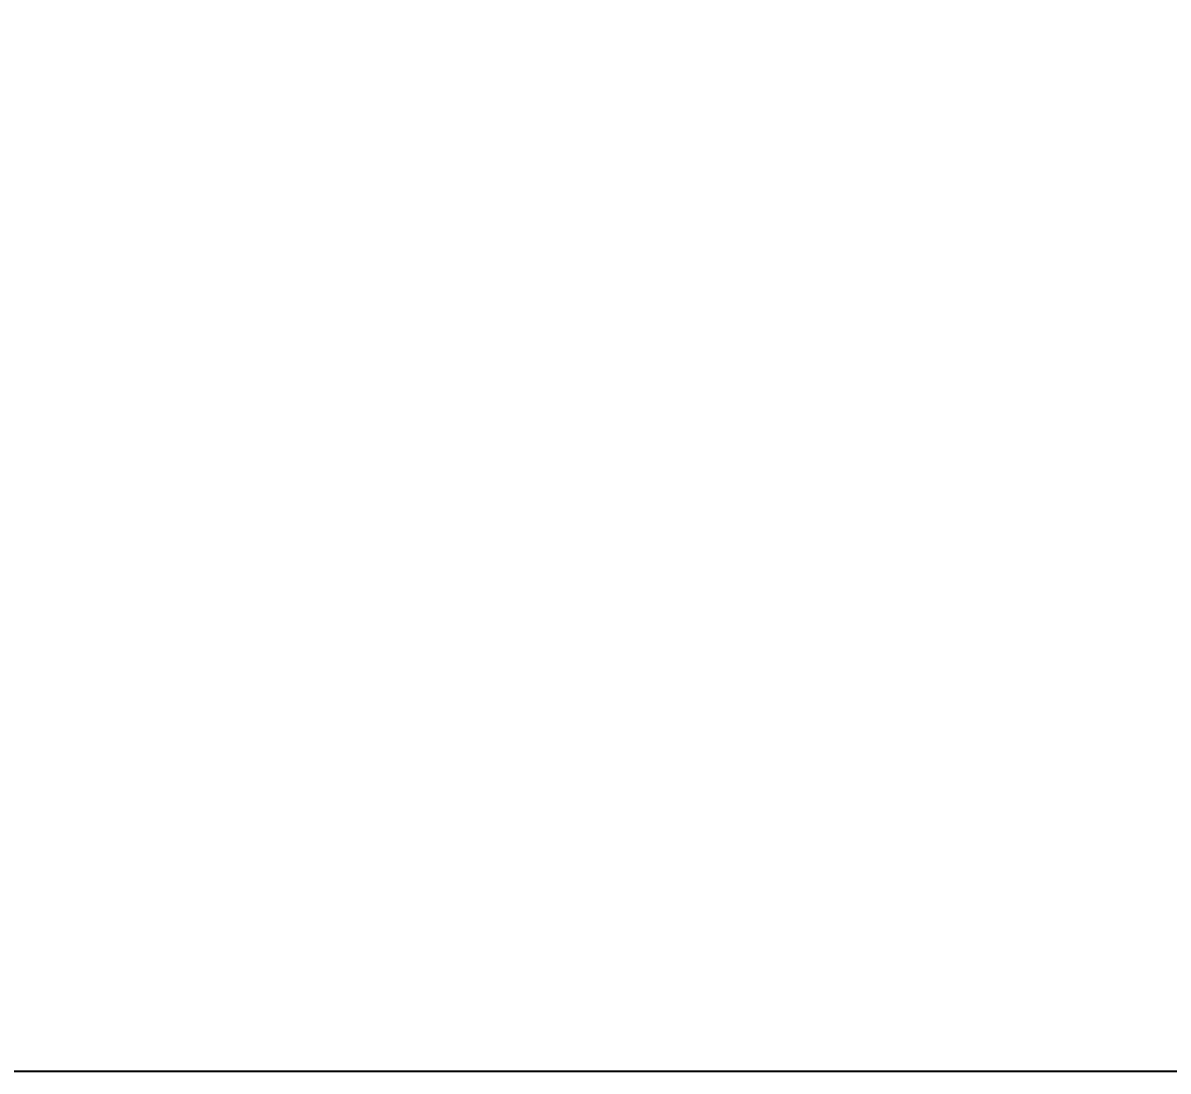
# Model space of a CAD drawing. Header units: inches. Extents: x 1105 to 1525, y -292 to 302.
# Drawn here: x 1241.56 to 1269.32, y -176.48 to -151.07 of the extents above; entities that cross this region are included whole.
import ezdxf

# ---------------------------------------------------------------- set-up
doc = ezdxf.new("R2010")
doc.units = ezdxf.units.IN
doc.header["$LTSCALE"] = 2.42
doc.header["$MEASUREMENT"] = 0
doc.header["$PDMODE"] = 3
doc.header["$PDSIZE"] = 0.3125
doc.layers.get('Defpoints').update_dxf_attribs({"linetype": 'CONTINUOUS'})
doc.layers.add('DIM', color=3, linetype='CONTINUOUS', lineweight=18)
doc.styles.get("Standard").update_dxf_attribs({"font": 'arial.ttf', "width": 0.8})
doc.dimstyles.new('ISO-25', dxfattribs={"dimtxt": 5, "dimasz": 2.5, "dimexe": 1.25, "dimexo": 0.625, "dimgap": 2, "dimtad": 1, "dimtih": 1, "dimtoh": 1, "dimdec": 1, "dimdsep": 46, "dimtxsty": 'Standard', "dimcen": 0, "dimclrd": 3, "dimclre": 3, "dimclrt": 4, "dimadec": 0, "dimazin": 0, "dimtfac": 1, "dimtdec": 1, "dimtmove": 0, "dimatfit": 3, "dimfxl": 1, "dimarcsym": 0})

# ---------------------------------------------------------------- blocks, each defined once
blk = doc.blocks.new('*D37')
at = {"layer": 'Defpoints', "color": 0, "transparency": 16777216}
for p in [(1228.664, 82.988), (1322.64, 82.988), (1224.209, -176.481)]:
    blk.add_point(p, dxfattribs=at)
at = {"layer": 'DIM', "color": 3, "lineweight": -2, "transparency": 16777216}
for p, q in [((1229.289, 82.988), (1323.89, 82.988)), ((1322.64, 77.988), (1322.64, -42.193)), ((1322.64, -171.481), (1322.64, -51.299)), ((1224.834, -176.481), (1323.89, -176.481))]:
    blk.add_line(p, q, dxfattribs=at)
at = {"layer": 'DIM', "color": 3, "transparency": 16777216}
for points in [[(1321.806, 77.988), (1323.473, 77.988), (1322.64, 82.988)], [(1321.806, -171.481), (1323.473, -171.481), (1322.64, -176.481)]]:
    blk.add_solid(points, dxfattribs=at)
at = {"layer": 'DIM', "color": 4, "transparency": 16777216, "insert": (1322.64, -46.746), "char_height": 5, "attachment_point": 5}
blk.add_mtext('259.5', dxfattribs=at)

msp = doc.modelspace()

# ---------------------------------------------------------------- dimensions: what is measured, and where the dimension line sits
at = {"layer": 'DIM'}
dim = msp.add_linear_dim(base=(1322.64, 82.988), p1=(1224.209, -176.481), p2=(1228.664, 82.988), angle=90, dimstyle='ISO-25', override={"dimasz": 5, "dimtad": 0}, dxfattribs=at)
dim.commit()
dim.dimension.update_dxf_attribs({"geometry": '*D37', "text_midpoint": (1322.64, -46.746)})

doc.saveas('drawing.dxf')
